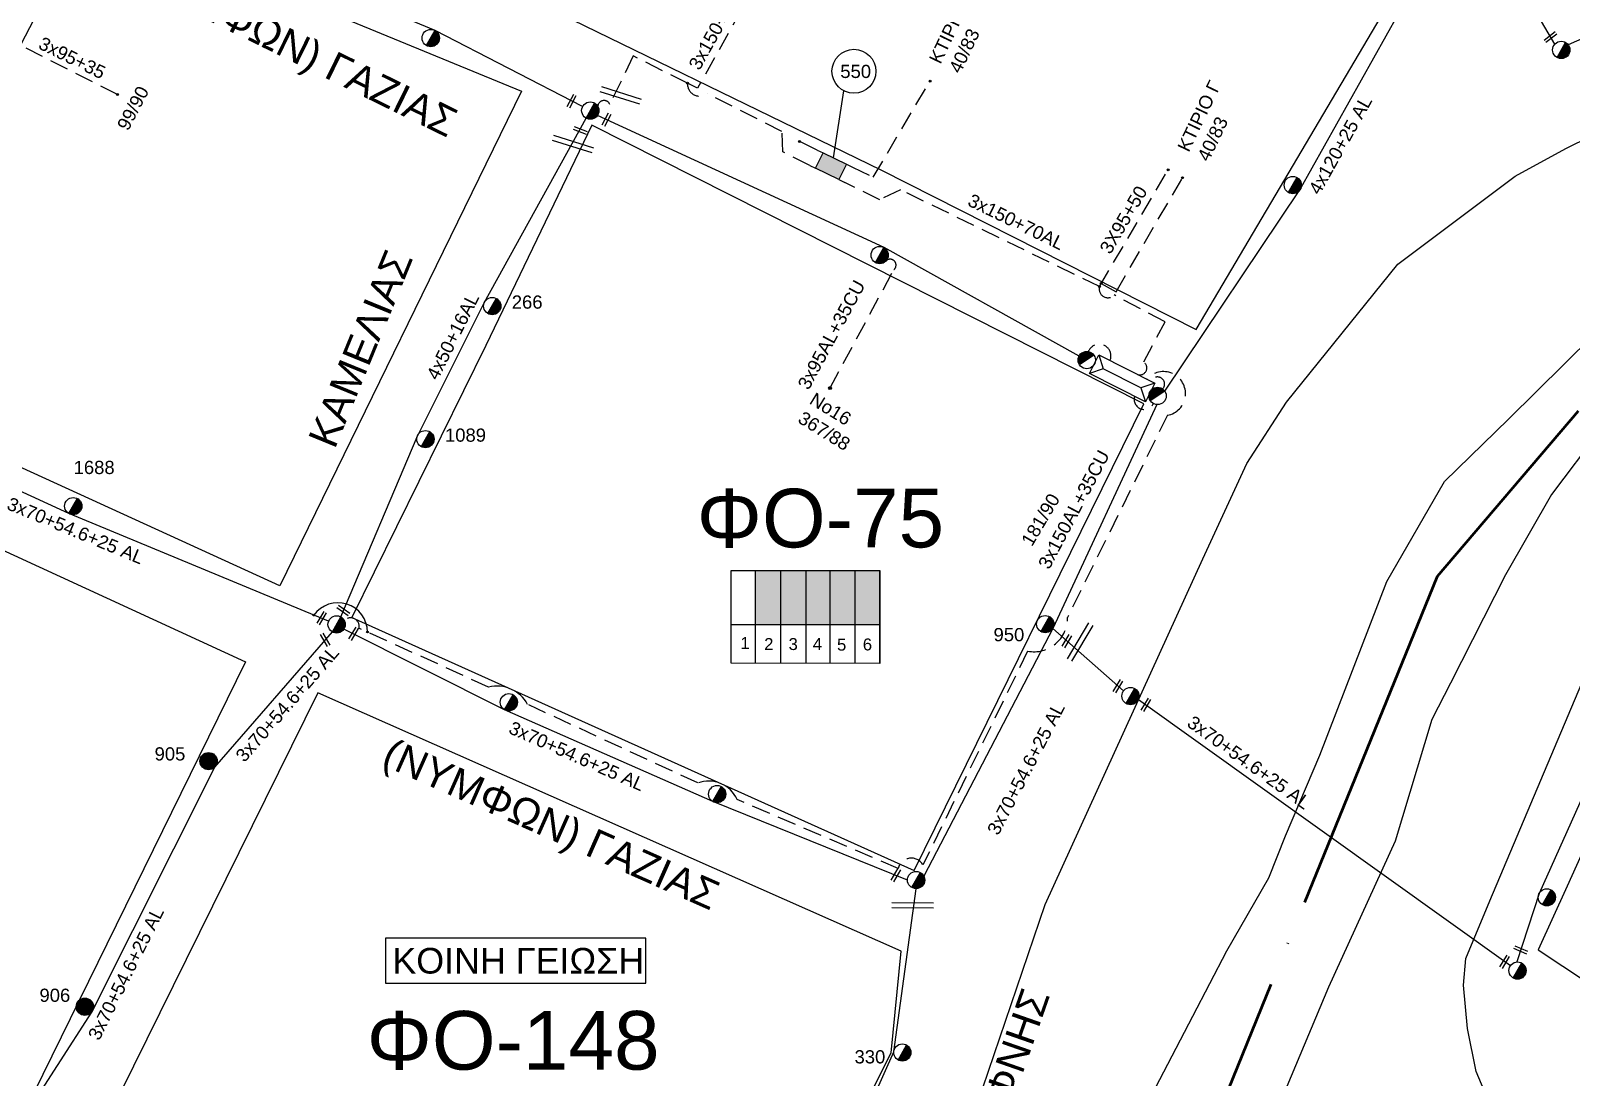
# Model space of a CAD drawing. Header units: millimetres. Extents: x 1020 to 3238, y 796 to 1818.
# Drawn here: x 1928.1 to 2138.2, y 1193 to 1335.8 of the extents above; entities that cross this region are included whole.
import ezdxf
from ezdxf.enums import TextEntityAlignment as Align

# ---------------------------------------------------------------- set-up
doc = ezdxf.new("R2010")
doc.units = ezdxf.units.MM
doc.linetypes.add('ACAD_ISO04W100', pattern=[30, 24, -3, 0, -3])
doc.linetypes.add('DASHED', pattern=[19.05, 12.7, -6.35])
for name, color, linetype, lineweight in [('3x150+50', 7, 'Continuous', 30), ('3x150+70AL', 7, 'DASHED', 30), ('3x150AL+35CU', 7, 'Continuous', 30), ('3x70+54.6+25 AL', 7, 'SYN_LINE', 30), ('3x95+35', 7, 'Continuous', 30), ('3X95+50', 7, 'Continuous', 30), ('3x95AL+35CU', 7, 'Continuous', 30), ('4x120+25 AL', 7, 'SYN_LINE', 30), ('4x50+16AL', 7, 'Continuous', 30), ('Υπόβαθρο ΔΕΗ', 7, 'Continuous', 30)]:
    doc.layers.add(name, color=color, linetype=linetype, lineweight=lineweight)
for name, color, linetype in [('Link Box 4 Διευθύνσεων', 7, 'Continuous'), ('Pillar OTE', 7, 'Continuous'), ('text οδών', 7, 'Continuous'), ('text_kalodion', 7, 'Continuous'), ('Άγνωστα', 7, 'Continuous'), ('Ασφαλειοκιβώτια Χ.Τ 9 αναχωρήσεων', 7, 'Continuous'), ('Επιγραφές - Σχήματα', 7, 'Continuous'), ('Μηχανική τομή', 7, 'Continuous'), ('Στύλος Ξύλινος', 7, 'Continuous'), ('Στύλος Ξύλινος @ 1', 7, 'Continuous'), ('Στύλος ΦΜ', 7, 'Continuous'), ('Στύλος ΦΜ @ 1', 7, 'Continuous'), ('Συνδέσεις', 7, 'Continuous'), ('Τομή', 7, 'Continuous'), ('Υποσταθμός εναέριος 2 στύλων', 7, 'Continuous'), ('Υποσταθμός πόλεως', 7, 'Continuous')]:
    doc.layers.add(name, color=color, linetype=linetype)
doc.styles.add('arial', font='arial.ttf')
doc.styles.get("Standard").update_dxf_attribs({"font": 'arial.ttf'})
doc.linetypes.add('PRANES_1r', pattern='A,0.5,[137,SPECLINE.shx,S=1,R=180,X=0,Y=0],0.5', length=1)
doc.linetypes.add('SYN_LINE', pattern='A,0.5,-0.0001,["/\\/\\/\\/",Standard,S=0.1,R=0,X=0,Y=-0.05],-0.25', length=0.7501)

# ---------------------------------------------------------------- blocks, each defined once
blk = doc.blocks.new('ΥΠΑΡΧΩΝ ΤΣΙΜΕΝΤΕΝΙΟΣ ΣΤΥΛΟΣ')
at = {"layer": 'Στύλος ΦΜ'}
blk.add_hatch(color=7, dxfattribs=at).paths.add_polyline_path([(-1.29, -2.28, 0.574793), (2.62, 0, 0.268822), (1.3, 2.27)])
at = {"layer": 'Στύλος ΦΜ', "color": 7}
blk.add_line((-1.29, -2.28), (1.3, 2.27), dxfattribs=at)
blk.add_circle((0, 0), 2.62, dxfattribs=at)
at = {"layer": 'Στύλος ΦΜ', "flags": 4}
for tag, p in [('ΑΡΙΘΜΟΣ', (-4.68, 8.05)), ('ΤΥΠΟΣ', (-4.91, 3.03))]:
    blk.add_attdef(tag, p, '', height=4, dxfattribs=at)
blk = doc.blocks.new('ΥΠΑΡΧΩΝ ΞΥΛΙΝΟΣ ΣΤΥΛΟΣ')
at = {"layer": 'Στύλος Ξύλινος'}
h = blk.add_hatch(color=7, dxfattribs=at)
h.paths.add_polyline_path([(-2.62, 0, 0.270008), (-1.29, -2.28), (1.3, 2.27, 0.576266)])
h.paths.add_polyline_path([(-1.29, -2.28, 0.574793), (2.62, 0, 0.268822), (1.3, 2.27)])
at = {"layer": 'Στύλος Ξύλινος', "color": 7}
blk.add_line((-1.29, -2.28), (1.3, 2.27), dxfattribs=at)
blk.add_circle((0, 0), 2.62, dxfattribs=at)
at = {"layer": 'Στύλος Ξύλινος', "flags": 4}
for tag, p in [('ΑΡΙΘΜΟΣ', (-4.91, 8.6)), ('ΤΥΠΟΣ', (-4.85, 3.39))]:
    blk.add_attdef(tag, p, '', height=4, dxfattribs=at)
blk = doc.blocks.new('ΥΠΟΣΤΑΘΜΟΣ ΕΝΑΕΡΙΟΣ ΕΠΙ 2 ΣΤΥΛΩΝ')
at = {"layer": 'Υποσταθμός εναέριος 2 στύλων', "linetype": 'Continuous'}
for points in [[(-11.97, -2.11, 0.574793), (-8.45, -0.07, 0.268822), (-9.64, 1.98)], [(9.68, -2.15, 0.574793), (13.19, -0.1, 0.268822), (12.01, 1.95)]]:
    blk.add_hatch(color=256, dxfattribs=at).paths.add_polyline_path(points)
for p, q in [((-11.97, -2.11), (-9.64, 1.98)), ((9.68, -2.15), (12.01, 1.95))]:
    blk.add_line(p, q, dxfattribs=at)
for centre in [(-10.81, -0.07), (10.84, -0.1)]:
    blk.add_circle(centre, 2.36, dxfattribs=at)
at = {"layer": 'Υποσταθμός πόλεως', "linetype": 'Continuous', "ltscale": 40}
blk.add_lwpolyline([(-8.57, 2.82), (8.57, 2.82), (8.57, -2.82), (-8.57, -2.82)], close=True, dxfattribs=at)
for points in [[(-5.75, 0), (-8.57, 2.82)], [(-8.57, -2.82), (-5.75, 0)], [(-5.75, 0), (5.75, 0)], [(5.75, 0), (8.57, 2.82)], [(8.57, -2.82), (5.75, 0)]]:
    blk.add_lwpolyline(points, dxfattribs=at)
at = {"layer": 'Υποσταθμός εναέριος 2 στύλων', "ltscale": 40, "flags": 1}
for tag, p in [('ΜΕΤΑΣΧΗΜΑΤΙΣΜΟΣ', (14.09, 2.51)), ('ΙΣΧΥΣ', (14.07, -0.28)), ('ΑΡΙΘΜΟΣ', (14.19, -3))]:
    blk.add_attdef(tag, p, '', height=1.8, dxfattribs=at)
blk = doc.blocks.new('ΜΗΧΑΝΙΚΗ ΤΟΜΗ')
at = {"layer": 'Μηχανική τομή', "ltscale": 40}
for p, q in [((-1.89, 0.78), (5.68, 0.78)), ((-1.89, -0.78), (5.68, -0.78))]:
    blk.add_line(p, q, dxfattribs=at)
blk = doc.blocks.new('ΤΟΜΗ')
at = {"layer": 'Τομή', "ltscale": 40}
for p, q in [((-5.68, 0), (17.06, 0)), ((-5.68, -2.77), (17.06, -2.77))]:
    blk.add_line(p, q, dxfattribs=at)
blk = doc.blocks.new('LINK BOX 4 ΑΝΑΧΩΡΗΣΕΩΝ')
at = {"layer": 'Link Box 4 Διευθύνσεων', "ltscale": 40}
blk.add_hatch(color=256, dxfattribs=at).paths.add_polyline_path([(-3.54, 0), (-3.54, -4.67), (3.54, -4.67), (3.54, 0)])
for p, q in [((-3.54, 0), (-5.33, 0)), ((5.33, 0), (3.54, 0)), ((-3.54, -4.67), (-5.33, -4.67)), ((5.33, -4.67), (3.54, -4.67))]:
    blk.add_line(p, q, dxfattribs=at)
blk.add_lwpolyline([(-3.54, -4.67), (-3.54, 0), (3.54, 0), (3.54, -4.67)], close=True, dxfattribs=at)
blk = doc.blocks.new('_ΣΥΝΔΕΣΗ')
at = {"layer": 'Συνδέσεις', "linetype": 'SYN_LINE', "ltscale": 40}
blk.add_hatch(color=256, dxfattribs=at).paths.add_polyline_path([(0.5, -0.01, 1), (-0.5, -0.01, 1)])
at = {"layer": 'Συνδέσεις'}
blk.add_circle((0, -0.01), 0.5, dxfattribs=at)

msp = doc.modelspace()

# ---------------------------------------------------------------- hatches: boundary and pattern name
at = {"layer": 'Ασφαλειοκιβώτια Χ.Τ 9 αναχωρήσεων', "lineweight": -3}
for color, points in [(27, [(2030.36, 1262.15), (2026.92, 1262.15), (2026.92, 1254.79), (2030.36, 1254.79)]), (2, [(2030.36, 1254.79), (2033.8, 1254.79), (2033.8, 1262.15), (2030.36, 1262.15)]), (6, [(2037.1, 1262.15), (2033.8, 1262.15), (2033.8, 1254.79), (2037.1, 1254.78)]), (30, [(2037.1, 1254.78), (2040.49, 1254.78), (2040.49, 1262.15), (2037.1, 1262.15)]), (62, [(2040.49, 1254.78), (2043.88, 1254.78), (2043.88, 1262.15), (2040.49, 1262.15)])]:
    msp.add_hatch(color=color, dxfattribs=at).paths.add_polyline_path(points)

# ---------------------------------------------------------------- linework, layer by layer
at = {"layer": '3x150+50', "color": 27, "linetype": 'DASHED', "lineweight": -3, "ltscale": 0.2}
msp.add_lwpolyline([(2072.3, 1292.02, -1.016438), (2075.25, 1290.79, 0.96063)], format="xyb", dxfattribs=at)
at = {"layer": '3x150+50', "color": 2, "linetype": 'DASHED', "lineweight": -3, "ltscale": 0.2}
msp.add_lwpolyline([(2082.43, 1286.93, 1.213968), (2080.84, 1287.96, -35.139052)], format="xyb", dxfattribs=at)
at = {"layer": '3x150+50', "color": 6, "linetype": 'DASHED', "lineweight": -3, "ltscale": 0.2}
msp.add_lwpolyline([(2081.18, 1284.93, -0.943539), (2078.62, 1285.93, 9.900256)], format="xyb", dxfattribs=at)
at = {"layer": '3x150+70AL', "color": 30, "lineweight": -3, "ltscale": 0.2}
msp.add_lwpolyline([(2026.9, 1342.08), (2019, 1327.98), (2017.62, 1328.63), (2010.23, 1332.36), (2007.03, 1325.75, 0.804187), (2005.4, 1325.48, -0.838782)], format="xyb", dxfattribs=at)
at = {"layer": '3x150+70AL', "color": 30, "linetype": 'DASHED', "lineweight": -3, "ltscale": 0.2}
for points in [[(2034.3, 1317.43), (2030.62, 1319.27), (2030.51, 1322.05), (2020.33, 1327.23, -0.640134), (2017.62, 1328.63, -0.00054)], [(2078.99, 1288.9, 0.86975), (2079.87, 1290.62), (2082.76, 1296.07), (2075.84, 1299.76, -0.788203), (2073.82, 1300.89, -0.207826)]]:
    msp.add_lwpolyline(points, format="xyb", dxfattribs=at)
msp.add_lwpolyline([(2073.82, 1300.89), (2046.66, 1314.11), (2043.87, 1312.73), (2039.09, 1315.09)], dxfattribs=at)
at = {"layer": '3x150AL+35CU', "color": 62, "linetype": 'DASHED', "lineweight": -3, "ltscale": 0.2}
msp.add_lwpolyline([(2080.28, 1288.25, -1.416256), (2083.09, 1283.34), (2069.46, 1255.75, -0.475705), (2064.02, 1251.16), (2049.74, 1221.99, 0.679145), (2046.36, 1221.51), (2024.42, 1230.9, 0.390995), (2019.03, 1233.18), (1995.81, 1243.89, 0.343729), (1990.5, 1246.26), (1972.82, 1254.28, 0.765513), (1970.82, 1255.33)], format="xyb", dxfattribs=at)
at = {"layer": '3x70+54.6+25 AL', "color": 27, "linetype": 'SYN_LINE', "lineweight": -3, "ltscale": 20}
for points in [[(2003.32, 1325.46), (1983.19, 1335.83), (1954.38, 1347.8), (1928.1, 1356.1)], [(2071.04, 1291.4), (2044.43, 1306.21), (2005.34, 1324.25)]]:
    msp.add_lwpolyline(points, dxfattribs=at)
at = {"layer": '3x70+54.6+25 AL', "color": 2, "linetype": 'SYN_LINE', "lineweight": -3, "ltscale": 20}
for points in [[(2196.36, 1307.52), (2178.02, 1288.52), (2152.21, 1258.97), (2140.34, 1232.69), (2133.78, 1218.09), (2130.75, 1208.75)], [(2129.86, 1208.22), (2079.16, 1244.53)]]:
    msp.add_lwpolyline(points, dxfattribs=at)
at = {"layer": '3x70+54.6+25 AL', "color": 62, "linetype": 'SYN_LINE', "lineweight": -3, "ltscale": 20}
msp.add_lwpolyline([(1968.68, 1255.24), (1933.26, 1269.92), (1917.18, 1277.3), (1901.61, 1286.09)], dxfattribs=at)
at = {"layer": '3x70+54.6+25 AL', "color": 6, "linetype": 'SYN_LINE', "lineweight": -3, "ltscale": 20}
for points in [[(2081.66, 1284.79), (2067.49, 1254.35), (2049.86, 1220.46)], [(2047.63, 1219.92), (2021.09, 1230.63), (1992.68, 1243.15), (1970.76, 1254.16)]]:
    msp.add_lwpolyline(points, dxfattribs=at)
at = {"layer": '3x70+54.6+25 AL', "color": 133, "linetype": 'SYN_LINE', "lineweight": -3, "ltscale": 20}
msp.add_lwpolyline([(1927.01, 1187.33), (1936.37, 1201.92), (1953.16, 1235.35), (1969.19, 1253.78)], dxfattribs=at)
at = {"layer": '3x70+54.6+25 AL', "color": 2, "linetype": 'SYN_LINE', "lineweight": -3, "ltscale": 15}
msp.add_lwpolyline([(2077.09, 1245.72), (2067.44, 1254.25)], dxfattribs=at)
at = {"layer": '3x95+35', "color": 62, "linetype": 'DASHED', "lineweight": -3, "ltscale": 0.2}
msp.add_lwpolyline([(1939.87, 1327.11), (1925.42, 1334.41), (1923.84, 1331.48)], dxfattribs=at)
at = {"layer": '3X95+50', "color": 30, "linetype": 'DASHED', "lineweight": -3, "ltscale": 0.2}
for points in [[(2040.12, 1317.19), (2042.97, 1315.84), (2050.71, 1328.93)], [(2035.32, 1319.52), (2032.9, 1320.7)], [(2073.82, 1300.89), (2083.18, 1316.83)], [(2074.07, 1301.32), (2076.1, 1300.2), (2085.14, 1315.75)]]:
    msp.add_lwpolyline(points, dxfattribs=at)
at = {"layer": '3x95AL+35CU', "color": 27, "linetype": 'DASHED', "lineweight": -3, "ltscale": 0.2}
msp.add_lwpolyline([(2037.07, 1287.06), (2045.78, 1303.21, 1.016616), (2044.75, 1304.43, 0.008635)], format="xyb", dxfattribs=at)
at = {"layer": '4x120+25 AL', "color": 2, "linetype": 'SYN_LINE', "lineweight": -3, "ltscale": 20}
msp.add_lwpolyline([(2082.72, 1286.62), (2101.17, 1314.08), (2123.03, 1353.14)], dxfattribs=at)
at = {"layer": '4x120+25 AL', "color": 1, "linetype": 'SYN_LINE', "lineweight": -3, "ltscale": 20}
msp.add_lwpolyline([(2135.93, 1333.97), (2124.52, 1353.41)], dxfattribs=at)
at = {"layer": '4x50+16AL', "color": 1, "linetype": 'Continuous', "lineweight": -3, "ltscale": 0.2}
msp.add_lwpolyline([(2196.55, 1357.97), (2167.52, 1347), (2137.75, 1333.88)], dxfattribs=at)
at = {"layer": '4x50+16AL', "color": 6, "lineweight": -3, "ltscale": 0.2}
msp.add_lwpolyline([(1970.35, 1255.83), (1980.75, 1280.41), (1989.9, 1298.67), (2003.79, 1323.88)], dxfattribs=at)
at = {"layer": '4x50+16AL', "color": 173, "lineweight": -3, "ltscale": 0.2}
msp.add_lwpolyline([(2033.9, 1169.9), (2045.76, 1196.47), (2048.8, 1218.75)], dxfattribs=at)
at = {"layer": 'Pillar OTE', "lineweight": -3, "ltscale": 40}
for points in [[(2023.59, 1249.51), (2023.59, 1262.15), (2043.88, 1262.15), (2043.88, 1249.49), (2023.59, 1249.52)], [(2026.92, 1249.51), (2026.92, 1262.15)], [(2030.36, 1249.51), (2030.36, 1262.15)], [(2033.8, 1249.5), (2033.8, 1262.15)], [(2037.1, 1249.5), (2037.1, 1262.15)], [(2040.49, 1249.5), (2040.49, 1262.15)], [(2043.88, 1249.49), (2043.88, 1262.15)], [(2023.59, 1254.8), (2043.88, 1254.78)]]:
    msp.add_lwpolyline(points, dxfattribs=at)
at = {"layer": 'Επιγραφές - Σχήματα', "color": 190, "lineweight": -3}
msp.add_lwpolyline([(1976.42, 1205.84), (2011.93, 1205.84), (2011.93, 1212.01), (1976.42, 1212.01)], close=True, dxfattribs=at)
at = {"layer": 'Υπόβαθρο ΔΕΗ', "color": 1, "linetype": 'ACAD_ISO04W100', "lineweight": 50, "ltscale": 2}
msp.add_lwpolyline([(2897.66, 1801.46), (2899.37, 1753.84), (2811.49, 1635.31), (2792.55, 1614.57), (2757.37, 1549.51), (2665.72, 1495.01), (2560.71, 1451.54), (2481.37, 1390.44), (2388.44, 1347.03), (2262.24, 1330.19), (2197.17, 1327.65), (2179.45, 1318.84), (2139.09, 1283.92), (2119.89, 1261.32), (2078.79, 1160.44), (2035.44, 1084.11), (1936.96, 1112.27), (1734.05, 1208.64), (1538.56, 1301.42), (1499.15, 1214.88), (1220.66, 1365.27), (1101.95, 1134.49), (1047.96, 1156.8)], dxfattribs=at)
at = {"layer": 'Υπόβαθρο ΔΕΗ', "color": 7, "lineweight": -3}
for points in [[(1960.01, 1414.8), (1939.96, 1363.68), (1991.75, 1342.28), (2044.11, 1316.8), (2087.01, 1295.02), (2116.4, 1344.78), (2088.33, 1357.72), (2054.97, 1373.04), (2020.73, 1388.47)], [(1936.01, 1351.86), (1994.98, 1327.57), (1962.01, 1260.05), (1902.4, 1287.3)], [(1971.85, 1255.75), (2048.55, 1221.22), (2079.85, 1284.9), (2004.6, 1322.91), (1990.12, 1292.87)], [(2133.65, 1210.39), (2143.87, 1203.62), (2209.73, 1298.38), (2197.82, 1305.75), (2179.19, 1284.53), (2170.27, 1274.23), (2154.62, 1256.73), (2137.63, 1219.08)], [(1897.57, 1277.2), (1957.35, 1249.71), (1935.93, 1206.09), (1927.2, 1188.31), (1866.37, 1216.24)], [(1967.19, 1245.49), (1936.72, 1183.68), (2020.13, 1146.01), (2045.4, 1196.37), (2046.78, 1210.21)]]:
    msp.add_lwpolyline(points, close=True, dxfattribs=at)
for points in [[(1979.63, 1056.06), (1962.82, 1061.66), (1949.85, 1069.23), (1963.78, 1085.21), (1972.74, 1095.56), (2001.6, 1116.23), (2030.07, 1136.62), (2043.84, 1156.03), (2057.89, 1191.59), (2066.41, 1216.58), (2087.92, 1263.73), (2093.91, 1276.75), (2099.31, 1285.12), (2114.52, 1303.97), (2130.51, 1315.95), (2137.41, 1319.72), (2151.35, 1326.62), (2166.65, 1333.64), (2184.96, 1340.56)], [(2074.03, 1094.69), (2090.4, 1121.4), (2104.48, 1143.57), (2120.35, 1169.18), (2123.8, 1177.87), (2125.61, 1180.66), (2126.84, 1181.32), (2128.3, 1184.18), (2127.9, 1187.46), (2125.21, 1193.8), (2124.02, 1199.68), (2123.49, 1205.58), (2123.8, 1209.23), (2127.06, 1217.09), (2139.59, 1246.79)]]:
    msp.add_lwpolyline(points, dxfattribs=at)
at = {"layer": 'Υπόβαθρο ΔΕΗ', "lineweight": -3}
msp.add_lwpolyline([(2037.53, 1318.45), (2038.97, 1327.59)], dxfattribs=at)
at = {"layer": 'Υπόβαθρο ΔΕΗ', "linetype": 'PRANES_1r', "lineweight": -3, "ltscale": 0.2}
for points in [[(1998.9, 1026.52), (2003.34, 1046.1), (2010.55, 1062.37), (2016.75, 1071.76), (2024.46, 1083.43), (2032.86, 1096.17), (2039.03, 1105.51), (2043.56, 1115.3), (2054.05, 1133.97), (2065.15, 1153.71), (2073.77, 1171.5), (2078.66, 1186.18), (2086.54, 1201.35), (2091.17, 1210.28), (2096.9, 1220.21), (2099.2, 1225.94), (2103.86, 1236.97), (2113.02, 1260.68), (2120.86, 1274.28), (2129.62, 1282.81), (2144.93, 1297.97)], [(2142.07, 1281.24), (2135.46, 1272.52), (2129.2, 1261.55), (2121.68, 1246.78), (2119.16, 1241.84), (2114.17, 1225.24), (2105.05, 1205.31), (2094.89, 1181.04), (2085.66, 1158.99), (2081.68, 1151.84), (2072.32, 1136.03), (2069.35, 1126.94), (2063.21, 1113.08), (2051.92, 1097.51), (2024.79, 1051.68), (2015.09, 1040.05)]]:
    msp.add_lwpolyline(points, dxfattribs=at)
at = {"layer": 'Υπόβαθρο ΔΕΗ', "lineweight": -3}
msp.add_circle((2040.33, 1330.27), 3, dxfattribs=at)
msp.add_arc((1969.95, 1253.74), 4.02, 0.3533, 144.5485, dxfattribs=at)

# ---------------------------------------------------------------- block references
at = {"layer": 'Link Box 4 Διευθύνσεων', "lineweight": -3, "xscale": 0.4999999999999999, "yscale": 0.4999999999999999, "zscale": 0.4999999999999999, "rotation": 154.0491753212104}
msp.add_blockref('LINK BOX 4 ΑΝΑΧΩΡΗΣΕΩΝ', (2036.7, 1316.26), dxfattribs=at)
at = {"layer": 'Μηχανική τομή', "lineweight": -3}
for p, xscale, yscale, zscale, rotation in [((2135.73, 1335.2), 0.2499999999999677, 0.2499999999999677, 0.2499999999999677, 217.5151227207223), ((2002.02, 1326.6), 0.2499999999999676, 0.2499999999999676, 0.2499999999999676, 242.0602100706749), ((2006.78, 1324.06), 0.2499999999999676, 0.2499999999999676, 0.2499999999999676, 242.0602100706749), ((2002.55, 1322.38), 0.2499999999999676, 0.2499999999999676, 0.2499999999999676, 339.8605948894156), ((1967.95, 1256.08), 0.2499999999999677, 0.2499999999999677, 0.2499999999999677, 239.4850381586244), ((1970.31, 1257), 0.2499999999999676, 0.2499999999999676, 0.2499999999999676, 325.0852637864406), ((1972.3, 1253.94), 0.2499999999999677, 0.2499999999999677, 0.2499999999999677, 239.4850381586244), ((1967.95, 1253.12), 0.2499999999999676, 0.2499999999999676, 0.2499999999999676, 300.2168925149493), ((2069.58, 1252.94), 0.2499999999999677, 0.2499999999999677, 0.2499999999999677, 239.4850381586244), ((2076.55, 1246.77), 0.2499999999999677, 0.2499999999999677, 0.2499999999999677, 239.4850381586244), ((2080.37, 1244.23), 0.2499999999999677, 0.2499999999999677, 0.2499999999999677, 239.4850381586244), ((2046.26, 1221.02), 0.2499999999999677, 0.2499999999999677, 0.2499999999999677, 239.4850381586244), ((2131.74, 1210.19), 0.2499999999999677, 0.2499999999999677, 0.2499999999999677, 156.8391273988245), ((2129.29, 1209.19), 0.2499999999999677, 0.2499999999999677, 0.2499999999999677, 239.4850381586244)]:
    msp.add_blockref('ΜΗΧΑΝΙΚΗ ΤΟΜΗ', p, dxfattribs=dict(at, xscale=xscale, yscale=yscale, zscale=zscale, rotation=rotation))
at = {"layer": 'Στύλος Ξύλινος @ 1', "lineweight": -3, "ltscale": 40}
ref = msp.add_blockref('ΥΠΑΡΧΩΝ ΞΥΛΙΝΟΣ ΣΤΥΛΟΣ', (1952.3, 1236.15), dxfattribs=dict(at, xscale=0.4499999999996187, yscale=0.4499999999996187, zscale=0.4499999999996187))
ref.add_attrib('ΤΥΠΟΣ', '905', (1944.94, 1236.24), dxfattribs={"layer": 'Στύλος Ξύλινος', "height": 1.8, "flags": 4})
ref = msp.add_blockref('ΥΠΑΡΧΩΝ ΞΥΛΙΝΟΣ ΣΤΥΛΟΣ', (1935.43, 1202.64), dxfattribs=dict(at, xscale=0.4499999999996187, yscale=0.4499999999996187, zscale=0.4499999999996187))
ref.add_attrib('ΤΥΠΟΣ', '906', (1929.24, 1203.31), dxfattribs={"layer": 'Στύλος Ξύλινος', "height": 1.8, "flags": 4})
at = {"layer": 'Στύλος ΦΜ @ 1', "lineweight": -3, "ltscale": 40}
for p, xscale, yscale, zscale in [((1982.61, 1334.8), 0.4500000000000296, 0.4500000000000296, 0.4500000000000296), ((2136.81, 1333.18), 0.4500000000000229, 0.4500000000000229, 0.4500000000000229), ((2004.37, 1324.91), 0.4499999999997561, 0.4499999999997561, 0.4499999999997561), ((2100.19, 1314.74), 0.4500000000000229, 0.4500000000000229, 0.4500000000000229), ((2043.84, 1305.19), 0.4499999999997561, 0.4499999999997561, 0.4499999999997561), ((1969.77, 1254.8), 0.4500000000000842, 0.4500000000000842, 0.4500000000000842), ((2078.05, 1245.03), 0.4499999999997561, 0.4499999999997561, 0.4499999999997561), ((1993.26, 1244.18), 0.4499999999997561, 0.4499999999997561, 0.4499999999997561), ((2021.67, 1231.65), 0.4499999999997561, 0.4499999999997561, 0.4499999999997561), ((2048.81, 1219.93), 0.4499999999997561, 0.4499999999997561, 0.4499999999997561), ((2134.84, 1217.57), 0.4499999999997561, 0.4499999999997561, 0.4499999999997561), ((2130.84, 1207.58), 0.4499999999997561, 0.4499999999997561, 0.4499999999997561)]:
    msp.add_blockref('ΥΠΑΡΧΩΝ ΤΣΙΜΕΝΤΕΝΙΟΣ ΣΤΥΛΟΣ', p, dxfattribs=dict(at, xscale=xscale, yscale=yscale, zscale=zscale))
ref = msp.add_blockref('ΥΠΑΡΧΩΝ ΤΣΙΜΕΝΤΕΝΙΟΣ ΣΤΥΛΟΣ', (1990.99, 1298.23), dxfattribs=dict(at, xscale=0.4499999999998162, yscale=0.4499999999998162, zscale=0.4499999999998162))
ref.add_attrib('ΤΥΠΟΣ', '266', (1993.66, 1297.88), dxfattribs={"layer": 'Στύλος ΦΜ', "height": 1.8, "rotation": 360, "flags": 4})
ref = msp.add_blockref('ΥΠΑΡΧΩΝ ΤΣΙΜΕΝΤΕΝΙΟΣ ΣΤΥΛΟΣ', (1981.88, 1280.08), dxfattribs=dict(at, xscale=0.4499999999998162, yscale=0.4499999999998162, zscale=0.4499999999998162))
ref.add_attrib('ΤΥΠΟΣ', '1089', (1984.55, 1279.73), dxfattribs={"layer": 'Στύλος ΦΜ', "height": 1.8, "rotation": 360, "flags": 4})
ref = msp.add_blockref('ΥΠΑΡΧΩΝ ΤΣΙΜΕΝΤΕΝΙΟΣ ΣΤΥΛΟΣ', (1933.84, 1270.94), dxfattribs=dict(at, xscale=0.4500000000000842, yscale=0.4500000000000842, zscale=0.4500000000000842))
ref.add_attrib('ΤΥΠΟΣ', '1688', (1933.9, 1275.32), dxfattribs={"layer": 'Στύλος ΦΜ', "height": 1.8, "flags": 4})
ref = msp.add_blockref('ΥΠΑΡΧΩΝ ΤΣΙΜΕΝΤΕΝΙΟΣ ΣΤΥΛΟΣ', (2066.42, 1254.84), dxfattribs=dict(at, xscale=0.4499999999996682, yscale=0.4499999999996682, zscale=0.4499999999996682))
ref.add_attrib('ΤΥΠΟΣ', '950', (2059.37, 1252.51), dxfattribs={"layer": 'Στύλος ΦΜ', "height": 1.8, "flags": 4})
ref = msp.add_blockref('ΥΠΑΡΧΩΝ ΤΣΙΜΕΝΤΕΝΙΟΣ ΣΤΥΛΟΣ', (2046.93, 1196.4), dxfattribs=dict(at, xscale=0.4499999999999482, yscale=0.4499999999999482, zscale=0.4499999999999482))
ref.add_attrib('ΤΥΠΟΣ', '330', (2040.41, 1194.91), dxfattribs={"layer": 'Στύλος ΦΜ', "height": 1.8, "flags": 4})
at = {"layer": 'Συνδέσεις', "lineweight": -3}
for p, xscale, yscale, zscale in [((2017.62, 1328.64), 0.25, 0.25, 0.25), ((2050.71, 1328.93), 0.25, 0.25, 0.25), ((1939.87, 1327.11), 0.25, 0.25, 0.25), ((2032.91, 1320.7), 0.25, 0.25, 0.25), ((2083.18, 1316.83), 0.25, 0.25, 0.25), ((2085.14, 1315.75), 0.25, 0.25, 0.25), ((2073.82, 1300.89), 0.25, 0.25, 0.25), ((2074.05, 1301.34), 0.25, 0.25, 0.25), ((2037.07, 1287.06), 0.3874371830995742, 0.3874371830995742, 0.3874371830995742), ((1966.67, 1256.08), 0.25, 0.25, 0.25), ((1973.97, 1253.77), 0.25, 0.25, 0.25)]:
    msp.add_blockref('_ΣΥΝΔΕΣΗ', p, dxfattribs=dict(at, xscale=xscale, yscale=yscale, zscale=zscale))
at = {"layer": 'Τομή', "lineweight": -3}
for p, xscale, yscale, zscale, rotation in [((2007.24, 1327.76), 0.2499999999999996, 0.2499999999999996, 0.2499999999999996, 342.4853061431383), ((2000.72, 1321.12), 0.2499999999999996, 0.2499999999999996, 0.2499999999999996, 342.4853061431383), ((2070.2, 1251.35), 0.2499999999999995, 0.2499999999999995, 0.2499999999999995, 59.24809023457701), ((2046.93, 1216.87), 0.2499999999999995, 0.2499999999999995, 0.2499999999999995, 359.3548489502845)]:
    msp.add_blockref('ΤΟΜΗ', p, dxfattribs=dict(at, xscale=xscale, yscale=yscale, zscale=zscale, rotation=rotation))
at = {"layer": 'Υποσταθμός εναέριος 2 στύλων', "lineweight": -3, "xscale": 0.4999999999998365, "yscale": 0.4999999999998365, "zscale": 0.4999999999998365, "rotation": 153.1959874290932}
msp.add_blockref('ΥΠΟΣΤΑΘΜΟΣ ΕΝΑΕΡΙΟΣ ΕΠΙ 2 ΣΤΥΛΩΝ', (2076.9, 1288.38), dxfattribs=at)

# ---------------------------------------------------------------- texts
at = {"lineweight": -3, "ltscale": 30, "char_height": 1.63, "width": 11.2573, "attachment_point": 1}
for s, insert in [('1', (2024.84, 1253.08)), ('2', (2028.08, 1252.94)), ('3', (2031.41, 1252.94)), ('4', (2034.71, 1252.94)), ('5', (2038.02, 1252.86)), ('6', (2041.54, 1252.89))]:
    msp.add_mtext(s, dxfattribs=dict(at, insert=insert))
at = {"layer": 'text οδών', "lineweight": -3}
for rotation, p in [(333.8673, (1963.64, 1333.83)), (336.089, (1999.06, 1227.57))]:
    msp.add_text('(ΝΥΜΦΩΝ) ΓΑΖΙΑΣ', height=4, rotation=rotation, dxfattribs=at).set_placement(p, align=Align.MIDDLE_CENTER)
at = {"layer": 'text οδών', "lineweight": -3, "ltscale": 40, "char_height": 2, "width": 13.6816, "attachment_point": 1}
for s, insert, rotation in [('{\\H2x;ΚΑΜΕΛΙΑΣ} ', (1965.8, 1280.11), 67.701), ('{\\H2x;ΡΟΔΟΔΑΦΝΗΣ\\fMS Shell Dlg|b0|i0|c0|p0;\\H0.35416x;\\P} ', (2050.25, 1168.15), 70.7244)]:
    msp.add_mtext(s, dxfattribs=dict(at, insert=insert, rotation=rotation))
at = {"layer": 'text_kalodion', "linetype": 'Continuous', "lineweight": -3, "ltscale": 0.2}
for s, rotation, p in [('3x150+70AL', 60.7477, (2021.94, 1336.91)), ('3x95+35', 333.6699, (1933.7, 1332.1)), ('99/90', 62.3181, (1941.99, 1325.24)), ('4x120+25 AL', 60.7558, (2106.67, 1320.22)), ('3x150+70AL', 334.0418, (2062.47, 1309.73)), ('3X95+50', 59.5712, (2077.09, 1310.01)), ('3x95AL+35CU', 61.6539, (2037.26, 1294.33)), ('4x50+16AL', 63.3971, (1985.61, 1294.12)), ('3x150AL+35CU', 62.1775, (2070.32, 1270.49)), ('3x70+54.6+25 AL', 337.4873, (1934.16, 1267.6)), ('3x70+54.6+25 AL', 48.9862, (1963.03, 1243.96)), ('3x70+54.6+25 AL', 62.5131, (2063.79, 1235.13)), ('3x70+54.6+25 AL', 324.3894, (2094.21, 1235.97)), ('3x70+54.6+25 AL', 336.2114, (2002.54, 1236.84)), ('3x70+54.6+25 AL', 63.331, (1941.03, 1207.19))]:
    msp.add_text(s, height=1.8, rotation=rotation, dxfattribs=at).set_placement(p, align=Align.MIDDLE_CENTER)
at = {"layer": 'Άγνωστα', "color": 7, "lineweight": -3, "insert": (2038.47, 1331.15), "char_height": 1.8, "width": 4.551914400963142e-14, "attachment_point": 1}
msp.add_mtext('550', dxfattribs=at)
at = {"layer": 'Επιγραφές - Σχήματα', "lineweight": -3, "char_height": 8, "width": 15.5504, "attachment_point": 1, "style": 'arial'}
for s, insert in [('ΦO-75', (2018.87, 1273.31)), ('ΦO-148', (1973.85, 1202.06))]:
    msp.add_mtext(s, dxfattribs=dict(at, insert=insert))
at = {"layer": 'Επιγραφές - Σχήματα', "color": 190, "lineweight": -3, "insert": (1977.37, 1210.67), "char_height": 3.5, "width": 35.1311, "attachment_point": 1}
msp.add_mtext('KOINH ΓΕΙΩΣΗ', dxfattribs=at)
at = {"layer": 'Υπόβαθρο ΔΕΗ', "lineweight": -3, "char_height": 1.8, "attachment_point": 1, "style": 'arial'}
for s, insert, width, rotation in [('ΚΤΙΡΙΟ B\\P40/83', (2050.5, 1331.92), 13.2173, 64.3871), ('ΚΤΙΡΙΟ Γ\\P40/83', (2084.37, 1319.9), 13.2173, 64.3871), ('No16\\P367/88', (2035.06, 1286.54), 13.0639, 328.3313), ('181/90', (2063.05, 1266.24), 9.1232, 59.506)]:
    msp.add_mtext(s, dxfattribs=dict(at, insert=insert, width=width, rotation=rotation))

doc.saveas('drawing.dxf')
